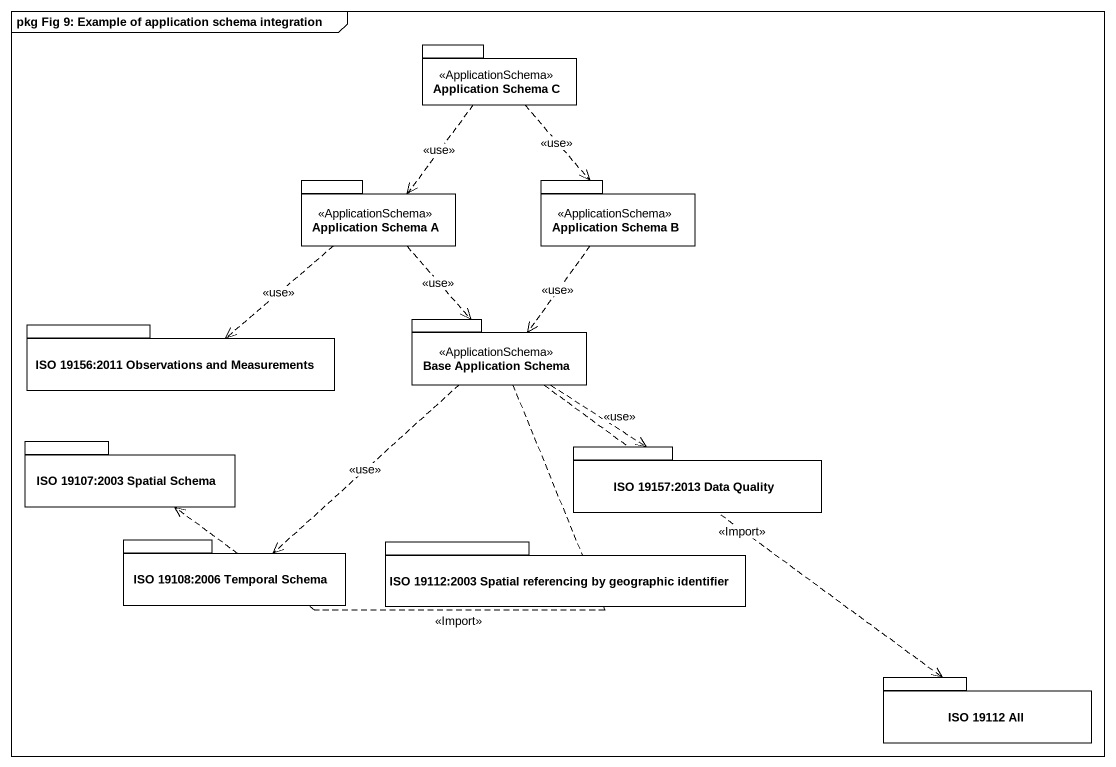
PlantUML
@startuml
mainframe pkg Fig 9: Example of application schema integration
package "Application Schema C" as Application_Schema_C <<ApplicationSchema>> {
}
package "Application Schema A" as Application_Schema_A <<ApplicationSchema>> {
}
package "Application Schema B" as Application_Schema_B <<ApplicationSchema>> {
}
package "ISO 19156:2011 Observations and Measurements" as ISO_19156_2011_Observations {
}
package "Base Application Schema" as Base_Application_Schema <<ApplicationSchema>> {
}
package "ISO 19107:2003 Spatial Schema" as ISO_19107_2003_Spatial {
}
package "ISO 19157:2013 Data Quality" as ISO_19157_2013_Data_Quality {
}
package "ISO 19108:2006 Temporal Schema" as ISO_19108_2006_Temporal {
}
package "ISO 19112:2003 Spatial referencing by geographic identifier" as ISO_19112_2003_Spatial {
}
package "ISO 19112 All" as ISO_19112_All {
}
Application_Schema_C ..> Application_Schema_A : <<use>>
Application_Schema_C ..> Application_Schema_B : <<use>>
Application_Schema_A ..> ISO_19156_2011_Observations : <<use>>
Application_Schema_A ..> Base_Application_Schema : <<use>>
Application_Schema_B ..> Base_Application_Schema : <<use>>
Base_Application_Schema .left.> ISO_19107_2003_Spatial : <<Import>>
Base_Application_Schema ..> ISO_19157_2013_Data_Quality : <<use>>
Base_Application_Schema ..> ISO_19108_2006_Temporal : <<use>>
Base_Application_Schema ..> ISO_19112_All : <<Import>>
@enduml
